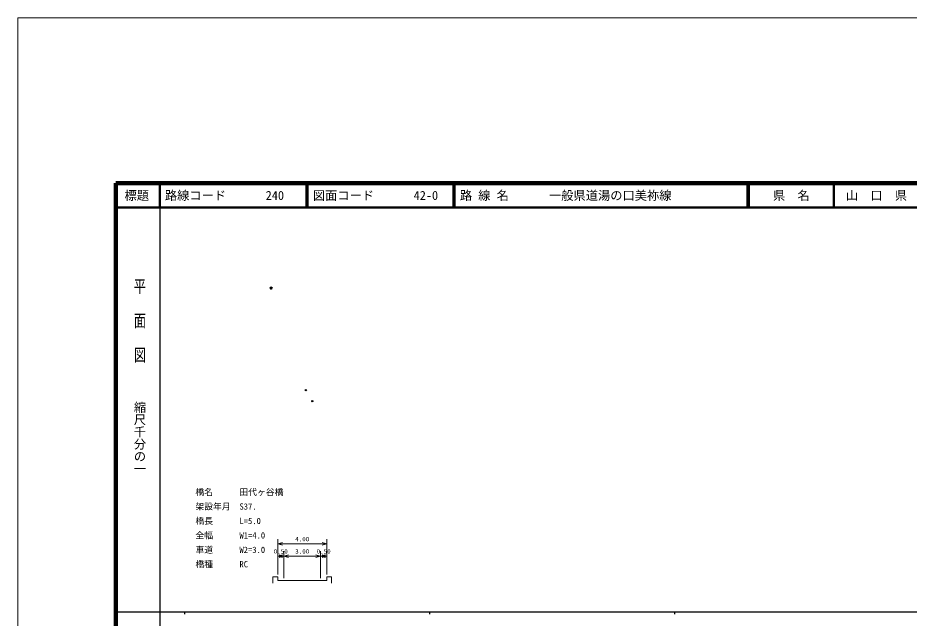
# Model space of a CAD drawing. Units: millimetres on the paper, with parts at other scales. Extents: x 0 to 700, y -48 to 448.
# Drawn here: x 0 to 363.7, y 202.4 to 447.5 of the extents above; entities that cross this region are included whole.
import ezdxf
from ezdxf.enums import TextEntityAlignment as Align

# ---------------------------------------------------------------- set-up
doc = ezdxf.new("R2010")
doc.units = ezdxf.units.MM
doc.header["$PDMODE"] = 32
doc.header["$PDSIZE"] = 0.5
doc.layers.add('S-OTRS', color=6, linetype='Continuous')
doc.layers.add('S-TTL-TXT', color=7, linetype='Continuous')
for name, color, linetype, lineweight in [('S-STR-HTXT', 7, 'Continuous', 13), ('S-TTL', 2, 'Continuous', 50), ('S-TTL-BAND', 7, 'Continuous', 25), ('S-TTL-LINE', 7, 'Continuous', 50), ('作業レイヤ1', 7, 'Continuous', 13)]:
    doc.layers.add(name, color=color, linetype=linetype, lineweight=lineweight)
doc.styles.add('@ＭＳ ゴシック', font='')
doc.styles.add('ＭＳ ゴシック', font='')
doc.styles.get('@ＭＳ ゴシック').set_extended_font_data('@MS Gothic')
doc.styles.get('ＭＳ ゴシック').set_extended_font_data('MS Gothic')

msp = doc.modelspace()

# ---------------------------------------------------------------- linework, layer by layer
at = {"layer": 'S-OTRS'}
for p in [(117.531, 295.521), (120.159, 291.016)]:
    msp.add_point(p, dxfattribs=at)
at = {"layer": 'S-STR-HTXT'}
for p, q in [((106.049, 220.225), (106.049, 234.725)), ((107.98, 233.243), (106.049, 232.725)), ((126.049, 232.725), (124.117, 233.243)), ((126.049, 220.225), (126.049, 234.725)), ((106.049, 232.725), (126.049, 232.725)), ((106.049, 232.725), (107.98, 232.207)), ((108.549, 218.725), (108.549, 229.725)), ((123.549, 218.725), (123.549, 229.725)), ((124.117, 232.207), (126.049, 232.725)), ((107.98, 228.243), (106.049, 227.725)), ((106.049, 227.725), (108.549, 227.725)), ((106.049, 227.725), (107.98, 227.207)), ((108.549, 227.725), (106.617, 228.243)), ((106.617, 227.207), (108.549, 227.725)), ((110.48, 228.243), (108.549, 227.725)), ((108.549, 227.725), (123.549, 227.725)), ((108.549, 227.725), (110.48, 227.207)), ((123.549, 227.725), (121.617, 228.243)), ((121.617, 227.207), (123.549, 227.725)), ((125.48, 228.243), (123.549, 227.725)), ((123.549, 227.725), (126.049, 227.725)), ((123.549, 227.725), (125.48, 227.207)), ((126.049, 227.725), (124.117, 228.243)), ((124.117, 227.207), (126.049, 227.725)), ((104.049, 219.225), (106.049, 219.225)), ((104.049, 219.225), (104.049, 216.725)), ((106.049, 217.725), (106.049, 219.225)), ((126.049, 217.725), (126.049, 219.225)), ((126.049, 219.225), (128.049, 219.225)), ((128.049, 219.225), (128.049, 216.725)), ((106.049, 217.725), (108.549, 217.725)), ((108.549, 217.725), (123.549, 217.725)), ((123.549, 217.725), (126.049, 217.725))]:
    msp.add_line(p, q, dxfattribs=at)
at = {"layer": 'S-TTL', "lineweight": 140}
for p, q in [((40, 380), (40, 20)), ((680, 380), (40, 380))]:
    msp.add_line(p, q, dxfattribs=at)
at = {"layer": 'S-TTL', "color": 6}
msp.add_point((103.357, 337.176), dxfattribs=at)
at = {"layer": 'S-TTL-BAND'}
for p, q in [((58, 370), (58, 20)), ((40, 205), (579, 205)), ((68, 205), (68, 204)), ((168, 205), (168, 204)), ((268, 205), (268, 204))]:
    msp.add_line(p, q, dxfattribs=at)
at = {"layer": 'S-TTL-LINE'}
for p, q in [((58, 380), (58, 370)), ((117.75, 380), (117.75, 370)), ((118.25, 380), (118.25, 370)), ((177.75, 380), (177.75, 370)), ((178.25, 380), (178.25, 370)), ((297.75, 380), (297.75, 370)), ((298.25, 380), (298.25, 370)), ((333, 380), (333, 370)), ((40, 370), (680, 370))]:
    msp.add_line(p, q, dxfattribs=at)
at = {"layer": '作業レイヤ1'}
msp.add_lwpolyline([(0, -47.5), (700, -47.5), (700, 447.5), (0, 447.5)], close=True, dxfattribs=at)

# ---------------------------------------------------------------- texts
at = {"layer": 'S-STR-HTXT', "style": 'ＭＳ ゴシック'}
for s, p in [('橋名\u3000\u3000\u3000田代ヶ谷橋', (72.476, 251.831)), ('架設年月\u3000S37.', (72.476, 245.94)), ('橋長\u3000\u3000\u3000L=5.0', (72.476, 240.049)), ('全幅\u3000\u3000\u3000W1=4.0', (72.476, 234.158)), ('車道\u3000\u3000\u3000W2=3.0', (72.476, 228.266)), ('橋種\u3000\u3000\u3000RC', (72.476, 222.375))]:
    msp.add_text(s, height=2.566, dxfattribs=at).set_placement(p, align=Align.BOTTOM_LEFT)
for s, p in [('4.00', (116.049, 233.225)), ('0.50', (107.299, 228.225)), ('3.00', (116.049, 228.225)), ('0.50', (124.799, 228.225))]:
    msp.add_text(s, height=1.833, dxfattribs=at).set_placement(p, align=Align.BOTTOM_CENTER)
at = {"layer": 'S-TTL-BAND', "style": '@ＭＳ ゴシック', "width": 1.4}
msp.add_text('平  面  図', height=3.666, rotation=270, dxfattribs=at).set_placement((49.777, 306.475), align=Align.MIDDLE_RIGHT)
at = {"layer": 'S-TTL-BAND', "style": '@ＭＳ ゴシック'}
msp.add_text('縮尺千分の一', height=3.666, rotation=270, dxfattribs=at).set_placement((49.777, 261.03), align=Align.MIDDLE_RIGHT)
at = {"layer": 'S-TTL-TXT', "style": 'ＭＳ ゴシック'}
for s, p in [('標題', (48.5, 375)), ('県\u3000名', (315.625, 375)), ('山\u3000口\u3000県', (350.375, 375))]:
    msp.add_text(s, height=3.666, dxfattribs=at).set_placement(p, align=Align.MIDDLE_CENTER)
for s, p in [('路線コード', (60, 375)), ('240', (101.142, 375)), ('図面コード', (120.38, 375)), ('42-0', (161.521, 375)), ('路 線 名', (180.38, 375)), ('一般県道湯の口美祢線', (216.734, 375))]:
    msp.add_text(s, height=3.666, dxfattribs=at).set_placement(p, align=Align.MIDDLE_LEFT)

doc.saveas('drawing.dxf')
